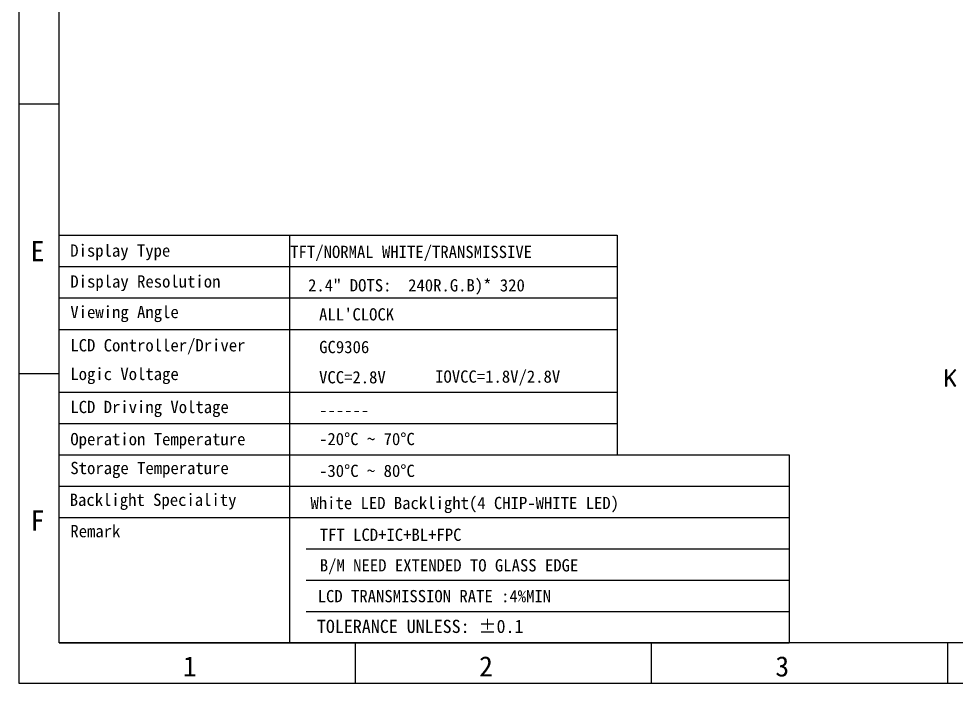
# Model space of a CAD drawing. Header units: millimetres. Extents: x 213 to 484, y 162 to 350.
# Drawn here: x 212.7 to 316.5, y 162.3 to 235.8 of the extents above; entities that cross this region are included whole.
import ezdxf

# ---------------------------------------------------------------- set-up
doc = ezdxf.new("R2010")
doc.units = ezdxf.units.MM
doc.layers.add('DRAWING', color=7, linetype='Continuous')
doc.layers.add('图框', color=7, linetype='Continuous', lineweight=30)
doc.styles.add('RD', font='ROMAND.shx', dxfattribs={"width": 0.8})
doc.styles.add('宋体', font='', dxfattribs={"width": 0.85, "height": 1})
doc.styles.get('宋体').set_extended_font_data('NSimSun')

msp = doc.modelspace()

# ---------------------------------------------------------------- linework, layer by layer
at = {"ltscale": 10}
msp.add_line((278.99, 211.875), (278.99, 187.598), dxfattribs=at)
msp.add_line((244.54, 170.258), (298.047, 170.258))
at = {"layer": 'DRAWING', "color": 7, "linetype": 'Continuous'}
for p, q in [((212.719, 350.098), (212.719, 162.322)), ((217.193, 166.789), (217.193, 345.621)), ((212.719, 226.404), (217.193, 226.404)), ((212.719, 196.599), (217.193, 196.599)), ((479.626, 166.789), (217.193, 166.789)), ((249.995, 162.322), (249.995, 166.796)), ((282.799, 162.322), (282.799, 166.796)), ((315.603, 162.322), (315.603, 166.796)), ((212.719, 162.322), (484.097, 162.319))]:
    msp.add_line(p, q, dxfattribs=at)
at = {"layer": '图框'}
for p, q in [((217.193, 211.875), (278.99, 211.875)), ((242.722, 166.789), (242.722, 211.875)), ((217.193, 208.407), (278.99, 208.407)), ((217.193, 204.939), (278.99, 204.939)), ((217.193, 201.471), (278.99, 201.471)), ((217.193, 194.535), (278.99, 194.535)), ((217.193, 191.067), (278.99, 191.067)), ((217.193, 187.598), (298.047, 187.598)), ((298.047, 187.598), (298.047, 166.789)), ((217.193, 184.13), (298.047, 184.13)), ((217.193, 180.662), (298.047, 180.662)), ((244.54, 177.194), (298.047, 177.194)), ((244.54, 173.726), (298.047, 173.726)), ((217.193, 166.789), (298.047, 166.789))]:
    msp.add_line(p, q, dxfattribs=at)

# ---------------------------------------------------------------- texts
at = {"color": 2, "ltscale": 3, "style": 'RD'}
msp.add_text('K', height=1.798, dxfattribs=at).set_placement((315.083, 195.176))
at = {"layer": 'DRAWING', "color": 7, "linetype": 'Continuous', "style": '宋体'}
for s, p in [('E', (214.032, 209.002)), ('F', (214.032, 179.196)), ('1', (230.901, 163.067)), ('2', (263.705, 163.067)), ('3', (296.509, 163.067))]:
    msp.add_text(s, height=2.235, dxfattribs=at).set_placement(p)
at = {"layer": '图框', "style": '宋体'}
for s, height, p in [('Display Type', 1.35734, (218.42, 209.51)), ('TFT/NORMAL WHITE/TRANSMISSIVE', 1.35734, (242.784, 209.361)), ('Display Resolution', 1.35734, (218.432, 206.091)), ('2.4" DOTS:  240R.G.B)* 320', 1.35734, (244.757, 205.665)), ('Viewing Angle', 1.35734, (218.432, 202.71)), ("ALL'CLOCK", 1.3573, (245.975, 202.45)), ('LCD Controller/Driver', 1.35734, (218.432, 199.029)), ('GC9306', 1.3573, (245.992, 198.837)), ('Logic Voltage', 1.35734, (218.432, 195.856)), ('VCC=2.8V', 1.3573, (245.975, 195.492)), ('IOVCC=1.8V/2.8V', 1.35734, (258.829, 195.567)), ('LCD Driving Voltage', 1.35734, (218.432, 192.204)), ('------', 1.3573, (245.975, 191.865)), ('Operation Temperature', 1.35734, (218.432, 188.644)), ('-20%%DC ~ 70%%DC', 1.35734, (245.975, 188.66)), ('Storage Temperature', 1.35734, (218.432, 185.451)), ('-30%%DC ~ 80%%DC', 1.35734, (245.975, 185.138)), ('Backlight Speciality', 1.35734, (218.363, 181.932)), ('White LED Backlight(4 CHIP-WHITE LED)', 1.35734, (245.026, 181.581)), ('Remark', 1.3573, (218.432, 178.469)), ('TFT LCD+IC+BL+FPC', 1.35734, (246.051, 178.068)), ('B/M NEED EXTENDED TO GLASS EDGE', 1.35734, (246.058, 174.685)), ('LCD TRANSMISSION RATE :4%MIN', 1.35734, (245.818, 171.275)), ('TOLERANCE UNLESS: %%P0.1', 1.46208, (245.736, 167.879))]:
    msp.add_text(s, height=height, dxfattribs=at).set_placement(p)

doc.saveas('drawing.dxf')
